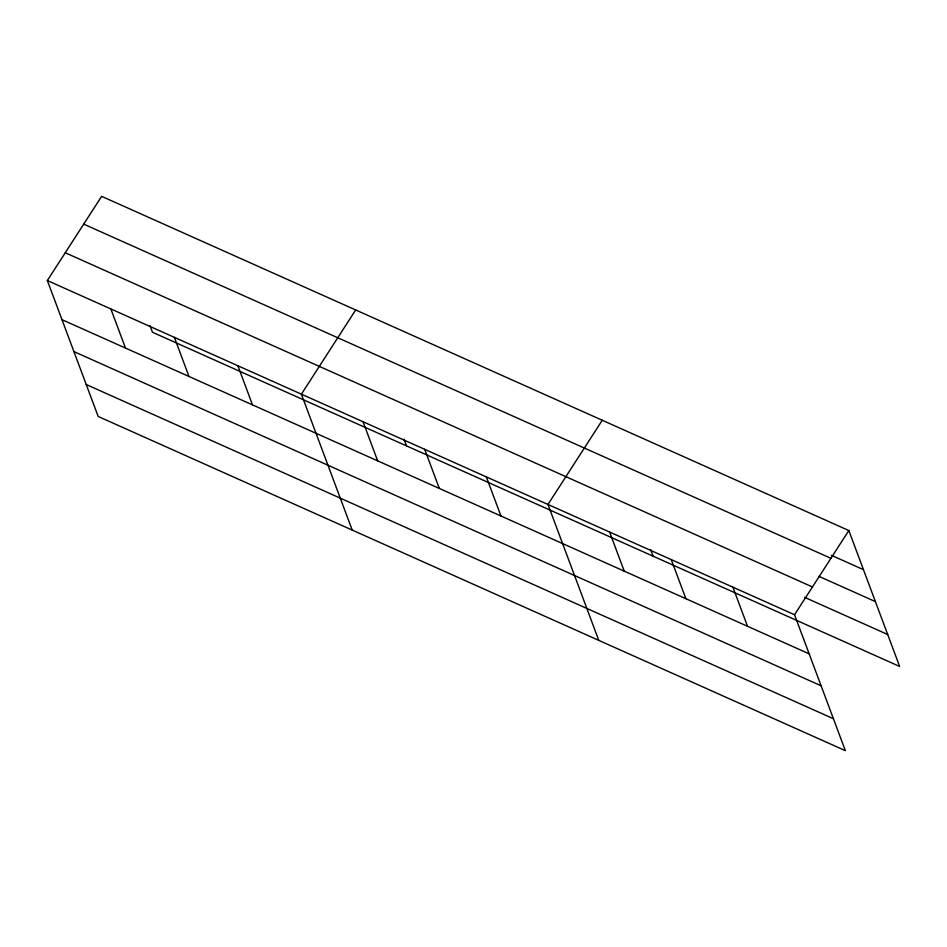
<?xml version="1.0" encoding="UTF-8"?>
<svg xmlns="http://www.w3.org/2000/svg" width="947" height="947" viewBox="0 0 947 947"><rect width="100%" height="100%" fill="white"/><g stroke="black" fill="none" stroke-linecap="round" stroke-linejoin="round"><path stroke-width="1.42" d="M47.35 280.537L794.545 614.745L845.363 750.663L98.168 416.455L47.35 280.537L101.637 196.337L848.832 530.545L899.65 666.463L152.455 332.255L149.969 325.602M355.681 309.965L301.395 394.177L352.213 530.083M602.256 420.255L547.97 504.455L598.788 640.373M794.545 614.745L848.832 530.545M831.3 555.273L863.463 569.656M83.727 224.131L830.921 558.328M819.119 576.427L875.395 601.605M65.26 252.754L812.467 586.962M804.619 597.356L887.706 634.514M61.969 319.66L809.176 653.856M73.913 351.597L821.12 685.806M86.224 384.518L833.419 718.714M732.907 587.176L747.526 626.287M671.257 559.606L685.888 598.717M650.589 549.52L653.075 556.173M609.619 532.025L624.239 571.148M486.332 476.886L500.951 515.997M424.682 449.316L439.313 488.427M404.014 439.23L406.5 445.883M363.044 421.746L377.664 460.858M237.886 365.767L252.506 404.878M174.378 337.357L188.998 376.468M110.858 308.947L125.489 348.058"/></g></svg>
